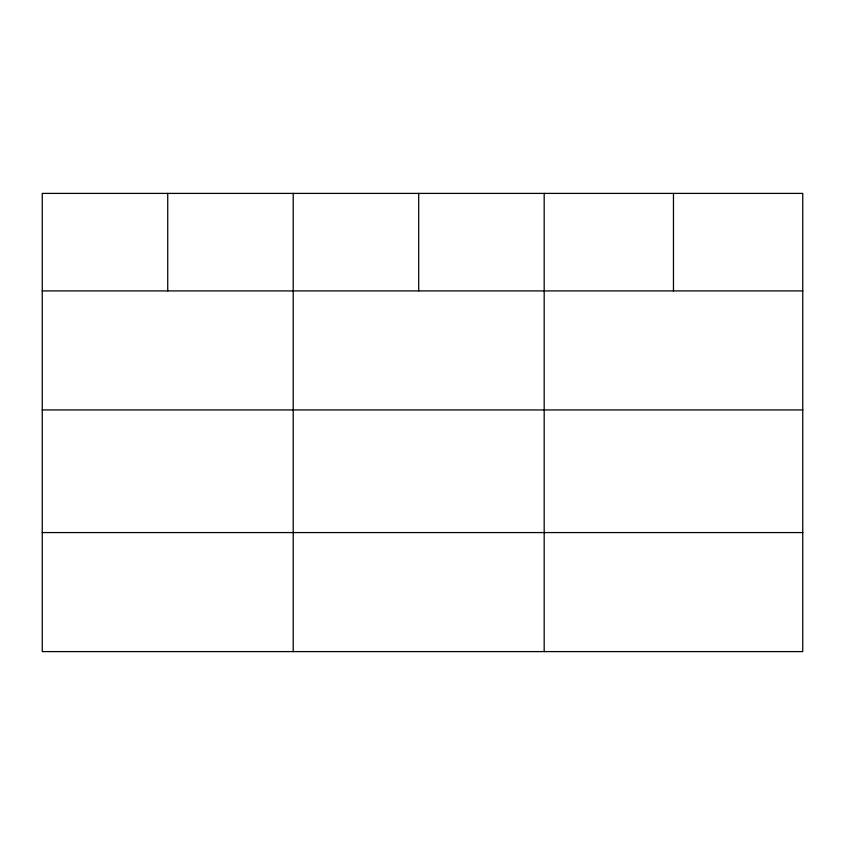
<?xml version="1.0" encoding="UTF-8"?>
<svg xmlns="http://www.w3.org/2000/svg" width="845" height="845" viewBox="0 0 845 845"><rect width="100%" height="100%" fill="white"/><g stroke="black" fill="none" stroke-linecap="round" stroke-linejoin="round"><path stroke-width="1.27" d="M802.75 409.941L802.75 193.399L42.25 193.399L42.25 651.601L802.75 651.601L802.75 409.941L42.25 409.941M42.25 290.912L802.75 290.912M42.25 532.572L802.75 532.572M673.465 193.399L673.465 290.912M544.18 193.399L544.18 651.601M418.697 193.399L418.697 290.912M293.215 193.399L293.215 651.601M167.732 193.399L167.732 290.912"/></g></svg>
